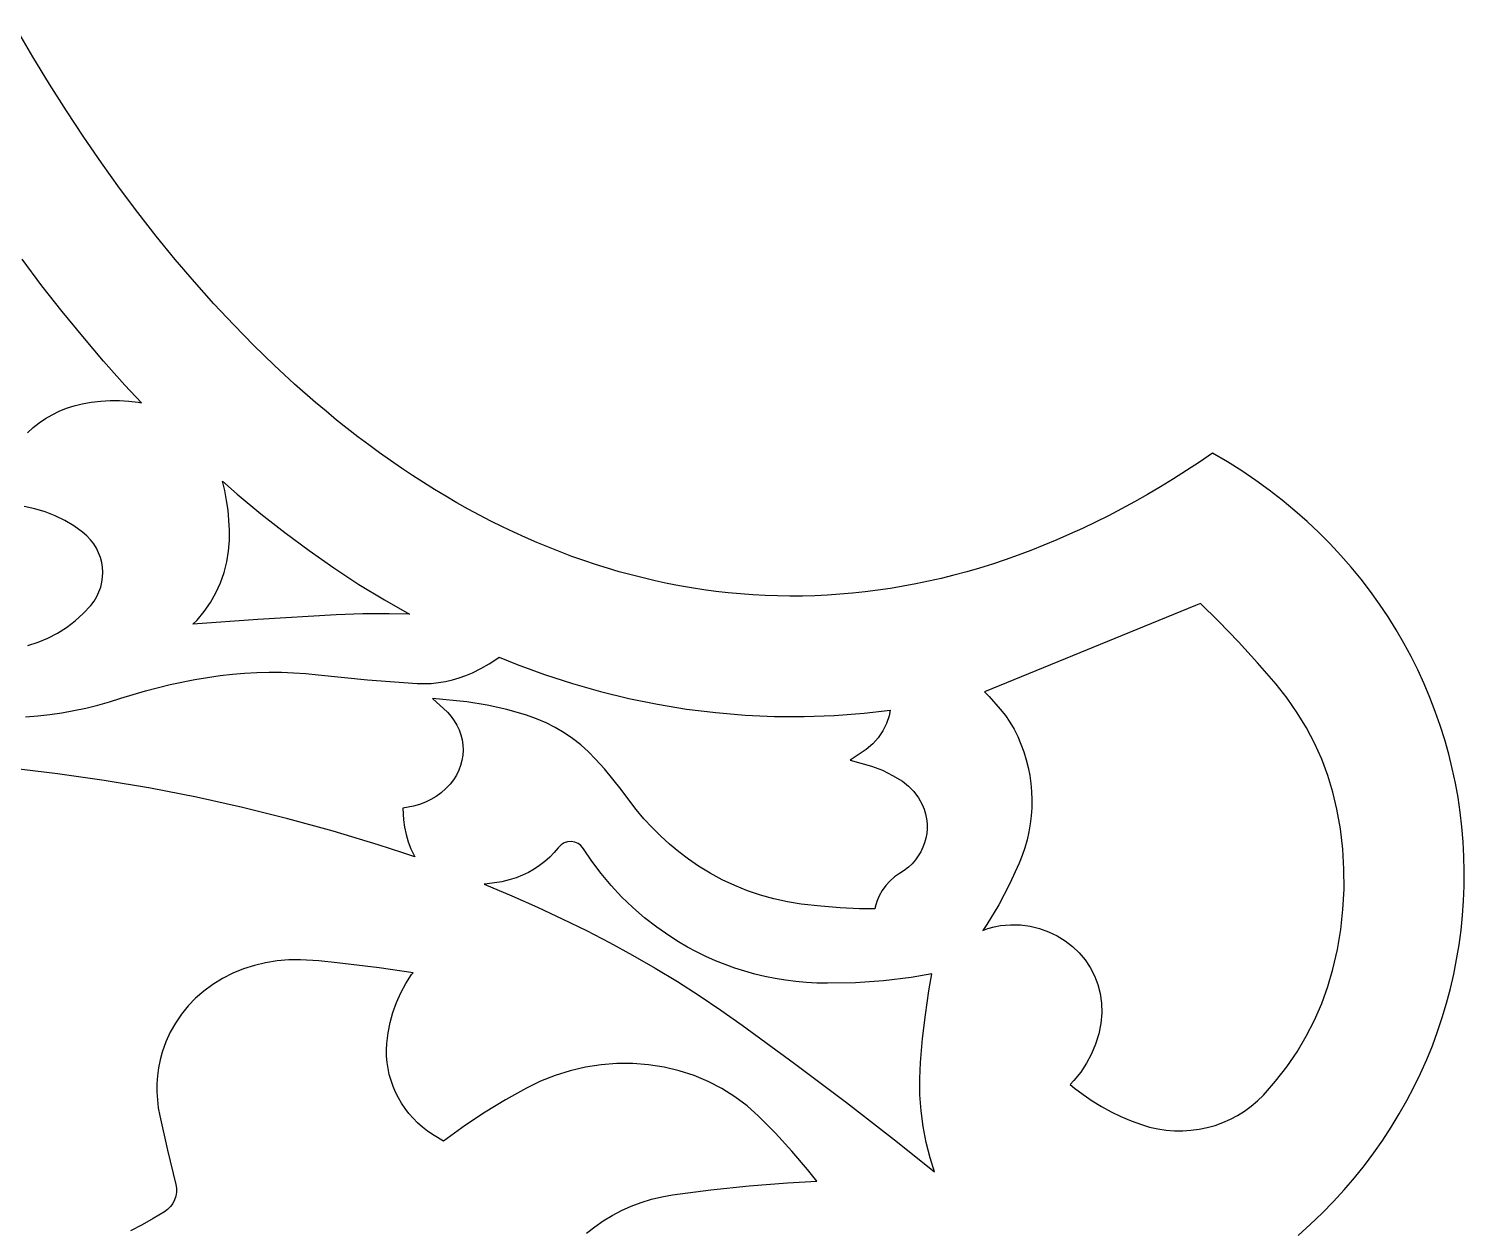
# Model space of a CAD drawing. Extents: x 2828 to 3228, y -800 to 800.
# Drawn here: x 3065 to 3124.6, y 134.5 to 184.3 of the extents above; entities that cross this region are included whole.
import ezdxf

# ---------------------------------------------------------------- set-up
doc = ezdxf.new("R2010")
doc.units = 0
doc.layers.add('LAYER_1', color=18, linetype='CONTINUOUS')

msp = doc.modelspace()

# ---------------------------------------------------------------- linework, layer by layer
at = {"layer": 'LAYER_1'}
for points in [[(3117.674, 134.259), (3118.182, 134.715), (3118.67, 135.183), (3119.139, 135.662), (3119.588, 136.152), (3120.018, 136.652), (3120.428, 137.163), (3120.819, 137.683), (3121.19, 138.212), (3121.542, 138.749), (3121.875, 139.295), (3122.188, 139.848), (3122.481, 140.409), (3122.755, 140.976), (3123.01, 141.55), (3123.246, 142.129), (3123.462, 142.714), (3123.659, 143.303), (3123.837, 143.897), (3123.995, 144.495), (3124.134, 145.097), (3124.254, 145.702), (3124.355, 146.309), (3124.436, 146.918), (3124.499, 147.529), (3124.542, 148.141), (3124.566, 148.754), (3124.571, 149.367), (3124.557, 149.98), (3124.524, 150.592), (3124.471, 151.203), (3124.4, 151.812), (3124.31, 152.42), (3124.2, 153.025), (3124.072, 153.627), (3123.924, 154.225), (3123.758, 154.819), (3123.573, 155.41), (3123.369, 155.995), (3123.146, 156.575), (3122.904, 157.149), (3122.643, 157.717), (3122.363, 158.279), (3122.065, 158.833), (3121.747, 159.38), (3121.411, 159.918), (3121.056, 160.448), (3120.682, 160.969), (3120.29, 161.48), (3119.879, 161.982), (3119.449, 162.473), (3119.001, 162.954), (3118.533, 163.423), (3118.047, 163.88), (3117.543, 164.325), (3117.02, 164.757), (3116.478, 165.176), (3115.918, 165.581), (3115.339, 165.973), (3114.742, 166.35), (3114.126, 166.711), (3113.585, 166.345), (3113.044, 165.99), (3112.503, 165.648), (3111.963, 165.318), (3111.423, 165), (3110.884, 164.695), (3110.345, 164.401), (3109.806, 164.119), (3109.268, 163.85), (3108.731, 163.592), (3108.194, 163.346), (3107.658, 163.111), (3107.122, 162.889), (3106.587, 162.677), (3106.052, 162.478), (3105.519, 162.29), (3104.986, 162.113), (3104.453, 161.947), (3103.922, 161.793), (3103.392, 161.65), (3102.862, 161.518), (3102.333, 161.398), (3101.805, 161.288), (3101.279, 161.189), (3100.753, 161.101), (3100.228, 161.024), (3099.704, 160.958), (3099.182, 160.903), (3098.66, 160.858), (3098.14, 160.823), (3097.621, 160.799), (3097.103, 160.786), (3096.587, 160.783), (3096.071, 160.79), (3095.558, 160.808), (3095.045, 160.836), (3094.534, 160.874), (3094.024, 160.921), (3093.516, 160.979), (3093.009, 161.047), (3092.504, 161.125), (3092, 161.213), (3091.498, 161.31), (3090.998, 161.417), (3090.499, 161.534), (3090.002, 161.66), (3089.506, 161.796), (3089.012, 161.941), (3088.521, 162.095), (3088.031, 162.259), (3087.542, 162.432), (3087.056, 162.614), (3086.572, 162.806), (3086.089, 163.006), (3085.609, 163.215), (3085.13, 163.434), (3084.654, 163.661), (3084.18, 163.897), (3083.707, 164.141), (3083.237, 164.395), (3082.769, 164.657), (3082.304, 164.927), (3081.84, 165.206), (3081.379, 165.494), (3080.92, 165.789), (3080.464, 166.094), (3080.009, 166.406), (3079.558, 166.726), (3079.108, 167.055), (3078.661, 167.391), (3078.217, 167.736), (3077.775, 168.088), (3077.336, 168.449), (3076.899, 168.817), (3076.034, 169.576), (3075.179, 170.365), (3074.335, 171.185), (3073.503, 172.034), (3072.682, 172.911), (3071.873, 173.817), (3071.076, 174.751), (3070.292, 175.712), (3069.52, 176.7), (3068.761, 177.714), (3068.014, 178.754), (3067.282, 179.82), (3066.563, 180.91), (3065.858, 182.024), (3065.166, 183.162), (3064.49, 184.323)], [(3064.954, 167.559), (3065.187, 167.772), (3065.436, 167.969), (3065.699, 168.149), (3065.977, 168.31), (3066.268, 168.452), (3066.571, 168.574), (3066.885, 168.675), (3067.209, 168.754), (3067.596, 168.822), (3067.985, 168.868), (3068.376, 168.892), (3068.767, 168.893), (3069.157, 168.873), (3069.546, 168.83), (3069.674, 168.808), (3068.991, 169.538), (3068.106, 170.529), (3067.238, 171.547), (3066.385, 172.592), (3065.548, 173.662), (3064.727, 174.759)], [(3064.961, 158.739), (3065.386, 158.872), (3065.797, 159.041), (3066.194, 159.245), (3066.572, 159.482), (3066.929, 159.753), (3067.264, 160.057), (3067.572, 160.394), (3067.708, 160.574), (3067.822, 160.762), (3067.914, 160.956), (3067.985, 161.156), (3068.034, 161.359), (3068.063, 161.565), (3068.071, 161.772), (3068.059, 161.978), (3068.026, 162.182), (3067.973, 162.383), (3067.9, 162.579), (3067.807, 162.768), (3067.694, 162.95), (3067.561, 163.123), (3067.409, 163.284), (3067.236, 163.434), (3066.875, 163.694), (3066.493, 163.922), (3066.093, 164.117), (3065.678, 164.278), (3065.249, 164.406), (3064.81, 164.497)], [(3064.869, 155.772), (3065.373, 155.813), (3065.875, 155.87), (3066.375, 155.944), (3066.873, 156.033), (3067.368, 156.138), (3067.859, 156.258), (3068.347, 156.395), (3068.827, 156.546), (3069.84, 156.856), (3070.863, 157.116), (3071.898, 157.327), (3072.945, 157.487), (3073.45, 157.545), (3073.957, 157.587), (3074.465, 157.614), (3074.974, 157.626), (3075.483, 157.622), (3075.991, 157.603), (3076.499, 157.568), (3077.009, 157.518), (3079.055, 157.313), (3081.111, 157.161), (3081.406, 157.152), (3081.703, 157.162), (3081.997, 157.191), (3082.289, 157.238), (3082.577, 157.303), (3082.86, 157.386), (3083.138, 157.486), (3083.408, 157.604), (3083.759, 157.781), (3084.1, 157.974), (3084.43, 158.181), (3084.523, 158.246), (3085.261, 157.947), (3086.403, 157.531), (3087.558, 157.156), (3088.726, 156.825), (3089.906, 156.537), (3091.096, 156.294), (3092.297, 156.097), (3093.507, 155.947), (3094.725, 155.845), (3095.951, 155.791), (3097.183, 155.786), (3098.42, 155.83), (3099.661, 155.925), (3100.75, 156.051), (3100.703, 155.813), (3100.594, 155.493), (3100.442, 155.19), (3100.25, 154.907), (3100.021, 154.648), (3099.756, 154.418), (3099.082, 153.971), (3099.975, 153.723), (3100.421, 153.554), (3100.848, 153.345), (3101.251, 153.1), (3101.508, 152.9), (3101.733, 152.672), (3101.922, 152.417), (3102.076, 152.138), (3102.155, 151.943), (3102.215, 151.744), (3102.255, 151.542), (3102.276, 151.34), (3102.278, 151.139), (3102.261, 150.939), (3102.226, 150.742), (3102.173, 150.548), (3102.103, 150.36), (3102.016, 150.177), (3101.911, 150.002), (3101.791, 149.836), (3101.654, 149.678), (3101.501, 149.532), (3101.333, 149.398), (3101.14, 149.271), (3100.932, 149.13), (3100.737, 148.961), (3100.564, 148.773), (3100.415, 148.568), (3100.291, 148.348), (3100.194, 148.115), (3100.126, 147.871), (3100.115, 147.802), (3099.476, 147.809), (3098.668, 147.846), (3097.862, 147.911), (3097.059, 148.003), (3096.487, 148.095), (3095.923, 148.218), (3095.369, 148.372), (3094.825, 148.556), (3094.294, 148.77), (3093.776, 149.013), (3093.273, 149.284), (3092.786, 149.584), (3092.371, 149.87), (3091.971, 150.173), (3091.585, 150.493), (3091.216, 150.829), (3090.863, 151.18), (3090.527, 151.547), (3090.208, 151.928), (3089.906, 152.326), (3089.581, 152.761), (3089.241, 153.19), (3088.888, 153.609), (3088.522, 154.02), (3088.225, 154.324), (3087.906, 154.608), (3087.57, 154.872), (3087.217, 155.113), (3086.847, 155.331), (3086.464, 155.526), (3086.066, 155.697), (3085.657, 155.843), (3084.845, 156.076), (3084.02, 156.26), (3083.185, 156.393), (3081.748, 156.534), (3082.373, 155.963), (3082.526, 155.794), (3082.658, 155.613), (3082.77, 155.424), (3082.862, 155.227), (3082.933, 155.023), (3082.983, 154.816), (3083.013, 154.605), (3083.021, 154.392), (3083.009, 154.179), (3082.975, 153.968), (3082.921, 153.759), (3082.844, 153.555), (3082.747, 153.356), (3082.627, 153.164), (3082.485, 152.98), (3082.309, 152.794), (3082.117, 152.625), (3081.91, 152.474), (3081.689, 152.343), (3081.457, 152.231), (3081.214, 152.139), (3080.962, 152.069), (3080.518, 151.988), (3080.549, 151.506), (3080.592, 151.197), (3080.658, 150.892), (3080.748, 150.591), (3080.859, 150.299), (3080.992, 150.016), (3081.024, 149.96), (3080.523, 150.125), (3079.496, 150.458), (3077.634, 151.025), (3075.757, 151.544), (3073.867, 152.015), (3071.965, 152.438), (3070.051, 152.812), (3068.128, 153.138), (3066.195, 153.415), (3064.257, 153.642)], [(3088.145, 134.351), (3088.484, 134.619), (3088.839, 134.866), (3089.211, 135.09), (3089.597, 135.293), (3089.998, 135.471), (3090.411, 135.626), (3090.836, 135.755), (3091.271, 135.859), (3091.714, 135.936), (3093.302, 136.142), (3094.893, 136.31), (3096.488, 136.441), (3097.7, 136.511), (3097.317, 136.996), (3096.668, 137.756), (3095.991, 138.494), (3095.286, 139.205), (3094.81, 139.63), (3094.301, 140.012), (3093.763, 140.351), (3093.197, 140.644), (3092.606, 140.891), (3091.995, 141.089), (3091.366, 141.239), (3090.722, 141.337), (3090.064, 141.385), (3089.407, 141.384), (3088.753, 141.334), (3088.107, 141.236), (3087.471, 141.09), (3086.849, 140.897), (3086.242, 140.657), (3085.652, 140.371), (3084.789, 139.888), (3083.945, 139.374), (3083.122, 138.829), (3082.212, 138.174), (3081.826, 138.407), (3081.551, 138.587), (3081.337, 138.755), (3081.136, 138.933), (3080.949, 139.122), (3080.775, 139.32), (3080.615, 139.528), (3080.47, 139.744), (3080.338, 139.968), (3080.221, 140.199), (3080.119, 140.436), (3080.033, 140.68), (3079.962, 140.928), (3079.908, 141.181), (3079.869, 141.437), (3079.848, 141.697), (3079.843, 141.958), (3079.856, 142.222), (3079.908, 142.657), (3079.993, 143.086), (3080.11, 143.507), (3080.259, 143.919), (3080.439, 144.318), (3080.648, 144.705), (3080.887, 145.077), (3080.947, 145.157), (3079.541, 145.355), (3077.798, 145.571), (3077.036, 145.644), (3076.274, 145.686), (3075.786, 145.685), (3075.305, 145.646), (3074.83, 145.571), (3074.364, 145.459), (3073.909, 145.312), (3073.467, 145.131), (3073.042, 144.915), (3072.634, 144.665), (3072.266, 144.396), (3071.925, 144.1), (3071.614, 143.779), (3071.332, 143.435), (3071.082, 143.069), (3070.866, 142.684), (3070.684, 142.282), (3070.538, 141.863), (3070.451, 141.539), (3070.386, 141.211), (3070.341, 140.879), (3070.318, 140.546), (3070.316, 140.213), (3070.335, 139.879), (3070.376, 139.547), (3070.438, 139.214), (3070.759, 137.796), (3071.099, 136.37), (3071.125, 136.214), (3071.124, 136.049), (3071.098, 135.888), (3071.048, 135.733), (3070.974, 135.588), (3070.878, 135.455), (3070.761, 135.336), (3070.63, 135.238), (3070.168, 134.956), (3069.701, 134.692), (3069.225, 134.444)]]:
    msp.add_lwpolyline(points, dxfattribs=at)
for points in [[(3073.037, 165.558), (3073.652, 165.014), (3074.631, 164.2), (3075.626, 163.418), (3076.636, 162.668), (3077.661, 161.952), (3078.702, 161.27), (3079.759, 160.623), (3080.804, 160.027), (3079.96, 160.052), (3078.857, 160.048), (3077.756, 160.009), (3074.499, 159.814), (3071.811, 159.612), (3071.984, 159.784), (3072.281, 160.143), (3072.542, 160.522), (3072.767, 160.919), (3072.956, 161.333), (3073.107, 161.761), (3073.22, 162.2), (3073.293, 162.649), (3073.325, 163.102), (3073.326, 163.518), (3073.307, 163.931), (3073.269, 164.343), (3073.212, 164.752), (3073.135, 165.158)], [(3104.664, 156.814), (3104.85, 156.617), (3105.316, 156.092), (3105.526, 155.828), (3105.718, 155.55), (3105.889, 155.26), (3106.038, 154.96), (3106.173, 154.643), (3106.29, 154.322), (3106.389, 153.996), (3106.471, 153.668), (3106.536, 153.337), (3106.584, 153.004), (3106.614, 152.669), (3106.627, 152.334), (3106.622, 151.998), (3106.6, 151.663), (3106.56, 151.328), (3106.504, 150.996), (3106.429, 150.666), (3106.338, 150.339), (3106.229, 150.015), (3106.102, 149.695), (3105.701, 148.825), (3105.251, 147.978), (3104.753, 147.155), (3104.588, 146.914), (3104.799, 146.992), (3105.056, 147.065), (3105.321, 147.114), (3105.742, 147.149), (3106.156, 147.138), (3106.559, 147.084), (3106.948, 146.99), (3107.32, 146.856), (3107.672, 146.687), (3108.002, 146.483), (3108.308, 146.248), (3108.585, 145.983), (3108.833, 145.691), (3109.047, 145.373), (3109.226, 145.033), (3109.365, 144.673), (3109.464, 144.294), (3109.518, 143.9), (3109.525, 143.495), (3109.484, 143.052), (3109.399, 142.62), (3109.272, 142.199), (3109.105, 141.792), (3108.897, 141.403), (3108.652, 141.033), (3108.37, 140.686), (3108.211, 140.525), (3108.394, 140.371), (3108.754, 140.098), (3109.127, 139.844), (3109.513, 139.607), (3109.912, 139.39), (3110.321, 139.192), (3110.741, 139.013), (3111.17, 138.855), (3111.51, 138.753), (3111.852, 138.676), (3112.197, 138.625), (3112.542, 138.598), (3112.887, 138.596), (3113.23, 138.618), (3113.569, 138.663), (3113.903, 138.732), (3114.231, 138.824), (3114.552, 138.939), (3114.863, 139.076), (3115.164, 139.234), (3115.453, 139.415), (3115.729, 139.617), (3115.99, 139.839), (3116.236, 140.083), (3116.739, 140.656), (3117.204, 141.255), (3117.629, 141.879), (3118.013, 142.526), (3118.354, 143.194), (3118.653, 143.88), (3118.908, 144.584), (3119.118, 145.304), (3119.304, 146.124), (3119.444, 146.951), (3119.536, 147.783), (3119.581, 148.617), (3119.579, 149.453), (3119.529, 150.288), (3119.432, 151.12), (3119.287, 151.948), (3119.12, 152.652), (3118.909, 153.343), (3118.655, 154.02), (3118.358, 154.68), (3118.02, 155.322), (3117.641, 155.944), (3117.223, 156.544), (3116.765, 157.122), (3115.992, 158.013), (3115.195, 158.886), (3114.375, 159.739), (3113.627, 160.478), (3113.422, 160.387)], [(3101.056, 138.121), (3102.585, 136.895), (3102.403, 137.472), (3102.239, 138.119), (3102.114, 138.773), (3102.027, 139.432), (3101.979, 140.096), (3101.971, 140.762), (3102.002, 141.428), (3102.091, 142.424), (3102.21, 143.415), (3102.357, 144.402), (3102.482, 145.104), (3101.619, 144.961), (3100.464, 144.825), (3099.303, 144.743), (3098.14, 144.717), (3097.701, 144.726), (3097.266, 144.75), (3096.832, 144.79), (3096.401, 144.845), (3095.973, 144.916), (3095.549, 145.002), (3095.128, 145.102), (3094.712, 145.218), (3094.301, 145.349), (3093.895, 145.494), (3093.495, 145.654), (3093.101, 145.829), (3092.714, 146.017), (3092.334, 146.22), (3091.961, 146.437), (3091.596, 146.668), (3091.063, 147.04), (3090.552, 147.438), (3090.064, 147.861), (3089.601, 148.308), (3089.164, 148.777), (3088.754, 149.268), (3088.371, 149.781), (3088.025, 150.3), (3087.916, 150.431), (3087.795, 150.519), (3087.657, 150.575), (3087.509, 150.598), (3087.359, 150.587), (3087.216, 150.543), (3087.087, 150.466), (3086.965, 150.344), (3086.803, 150.147), (3086.616, 149.951), (3086.414, 149.77), (3086.199, 149.604), (3085.972, 149.453), (3085.734, 149.318), (3085.485, 149.2), (3085.228, 149.1), (3084.933, 149.008), (3084.633, 148.934), (3084.33, 148.879), (3084.024, 148.844), (3083.904, 148.837), (3085.041, 148.342), (3086.11, 147.873), (3087.169, 147.381), (3088.143, 146.904), (3089.105, 146.405), (3090.055, 145.886), (3090.991, 145.346), (3091.915, 144.786), (3092.824, 144.206), (3093.72, 143.606), (3094.601, 142.986), (3096.779, 141.395), (3098.93, 139.773)]]:
    msp.add_lwpolyline(points, close=True, dxfattribs=at)

doc.saveas('drawing.dxf')
